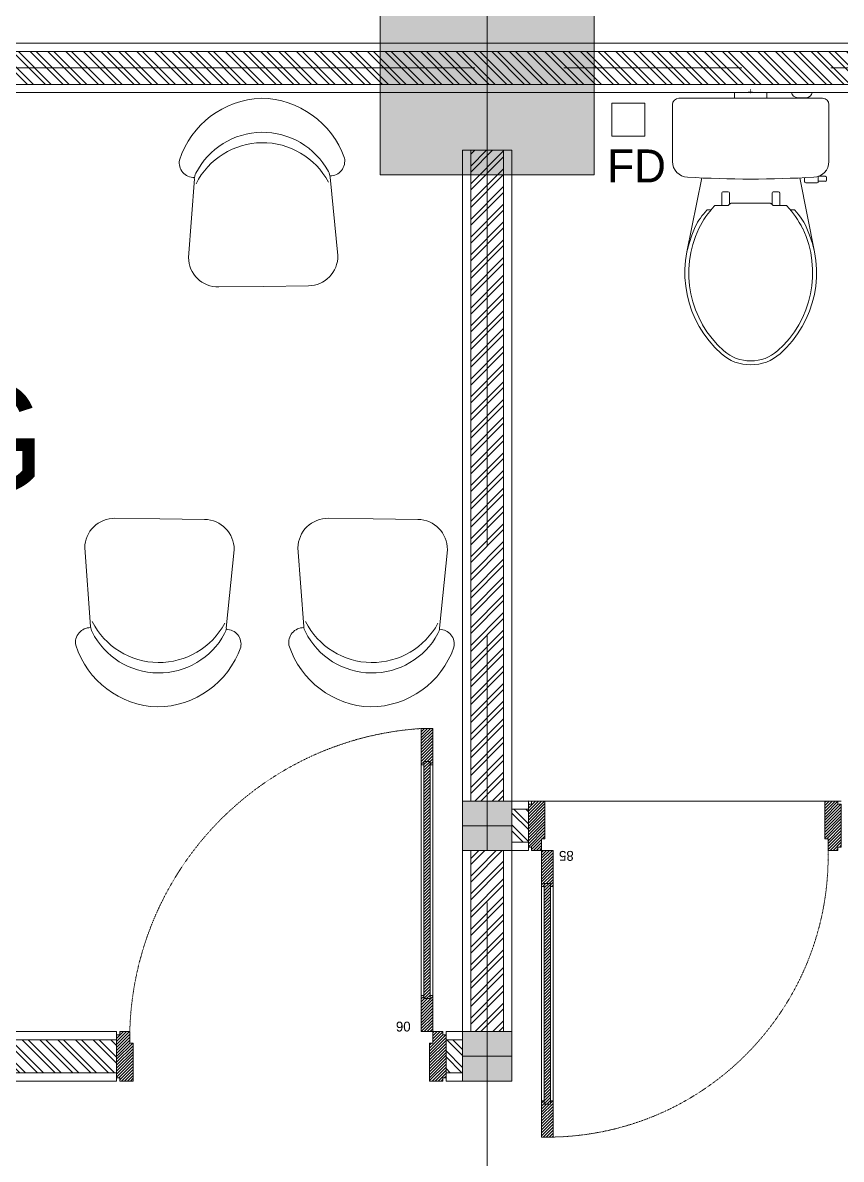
# Model space of a CAD drawing. Header units: millimetres. Extents: x -280308 to 6402717, y -14 to 2073074.
# Drawn here: x 24204 to 26689, y 753661 to 757111 of the extents above; entities that cross this region are included whole.
import ezdxf
from ezdxf.enums import TextEntityAlignment as Align

# ---------------------------------------------------------------- set-up
doc = ezdxf.new("R2010")
doc.units = ezdxf.units.MM
doc.linetypes.add('ACAD_ISO03W100', pattern=[30, 12, -18])
doc.linetypes.add('ACAD_ISO08W100', pattern=[36, 24, -3, 6, -3])
doc.layers.get('0').update_dxf_attribs({"lineweight": 0})
for name, color, linetype, lineweight in [('_Door & Window', 1, 'Continuous', 0), ('A-ALINE-1', 91, 'Continuous', 20), ('A-ALINE-3', 111, 'Continuous', 15), ('A-ALINE-6', 117, 'Continuous', 9), ('A-ANNOTATION', 144, 'Continuous', 0), ('A-Furn', 250, 'Continuous', 0), ('A-FURN-EQPM', 177, 'Continuous', 0), ('ARSIR', 251, 'Continuous', 0), ('I-FURN-EQPM', 175, 'Continuous', 0), ('Struktur', 80, 'Continuous', 20), ('Tembok', 252, 'Continuous', 13)]:
    doc.layers.add(name, color=color, linetype=linetype, lineweight=lineweight)
doc.layers.add('A-FILL-1', color=7, linetype='Continuous', lineweight=0, true_color=0x454545)
doc.layers.add('A-TEXT', color=254, linetype='Continuous')
doc.layers.add('FURNITURE', color=26, linetype='Continuous')
doc.styles.add('Annotative', font='arial.ttf', dxfattribs={"height": 1.25})
doc.styles.add('CENTURY', font='GOTHIC.TTF')
doc.styles.add('romans', font='BKANT.TTF')
doc.styles.get("Standard").update_dxf_attribs({"font": 'arial.ttf'})
pattern_1 = [(135, (51.1804, 3e-10), (-4.490128, -4.490128), [])]

# ---------------------------------------------------------------- blocks, each defined once
blk = doc.blocks.new('*U552')
at = {"layer": 'A-ANNOTATION', "linetype": 'ACAD_ISO08W100', "ltscale": 0.25}
blk.add_lwpolyline([(0, -5), (0, -90.5606)], dxfattribs=at)
at = {"layer": 'A-TEXT'}
blk.add_attdef('N', text='', height=0.9, dxfattribs=at).set_placement((0, 2.75), align=Align.MIDDLE_CENTER)
blk = doc.blocks.new('*U539')
at = {"layer": 'A-ANNOTATION', "linetype": 'ACAD_ISO08W100', "ltscale": 0.25}
blk.add_lwpolyline([(0, -7.6411), (0, -228.3482)], dxfattribs=at)
at = {"layer": 'A-TEXT'}
blk.add_attdef('N', text='', height=0.9, dxfattribs=at).set_placement((0, 2.75), align=Align.MIDDLE_CENTER)
blk = doc.blocks.new('A$Cf37525da')
at = {"color": 124, "xscale": -360.0000000000001, "yscale": 360.0000000000001, "zscale": 360.0000000000001}
for name, p, rotation in [('*U552', (-20750, -25932.8), 180), ('*U539', (4643.8, 0), 270)]:
    blk.add_blockref(name, p, dxfattribs=dict(at, rotation=rotation))
blk = doc.blocks.new('A$Ccc440957')
at = {"layer": 'FURNITURE', "color": 0, "linetype": 'ByBlock', "lineweight": -2}
for p, q in [((-44.9, 189), (-243.3, 171.7)), ((30.7, 0), (30.7, 113.4)), ((30.7, 0), (30.7, -113.4)), ((-44.9, -189), (-243.3, -171.7))]:
    blk.add_line(p, q, dxfattribs=at)
for centre, radius, start, end in [((-218.8, -5.7), 226.4, 108.7288, 178.5583), ((-284.3, 171.6), 37.8, 0, 100.971), ((-44.9, 113.4), 75.6, 0, 90), ((-170.1, 0), 189, 117.5453, 180), ((-143.7, 0), 189, 117.5453, 180), ((-240, 134.1), 37.8, 94.9782, 117.5453), ((-218.8, 5.7), 226.4, 181.4417, 251.2712), ((-170.1, 0), 189, 180, 242.4547), ((-143.7, 0), 189, 180, 242.4547), ((-44.9, -113.4), 75.6, 270, 0), ((-284.3, -171.6), 37.8, 259.029, 0), ((-240, -134.1), 37.8, 242.4547, 265.0218)]:
    blk.add_arc(centre, radius, start, end, dxfattribs=at)
blk = doc.blocks.new('greg')
at = {"layer": 'I-FURN-EQPM', "ltscale": 1000}
for p, q in [((2016835.1, 1433823.2), (2017007.7, 1433823.2)), ((2016815.6, 1433803.7), (2016815.6, 1433585.7)), ((2017057.8, 1433734.4), (2017282.2, 1433779.2)), ((2017154.9, 1433716.9), (2017154.9, 1433706.2)), ((2017099.8, 1433653.7), (2017099.8, 1433670.4)), ((2017103.1, 1433673.6), (2017141.5, 1433673.6)), ((2017141.5, 1433693.1), (2017141.5, 1433655)), ((2016798.9, 1433634.9), (2016815.6, 1433634.9)), ((2016798.9, 1433536.4), (2016798.9, 1433634.9)), ((2017103.1, 1433650.5), (2017138.2, 1433650.5)), ((2017134.9, 1433645.9), (2017134.9, 1433585.7)), ((2017135.9, 1433648.3), (2017140.5, 1433652.7)), ((2016815.6, 1433367.6), (2016815.6, 1433585.7)), ((2017134.9, 1433525.4), (2017134.9, 1433585.7)), ((2016798.9, 1433536.4), (2016815.6, 1433536.4)), ((2017099.8, 1433517.6), (2017099.8, 1433501)), ((2017103.1, 1433520.9), (2017138.2, 1433520.9)), ((2017103.1, 1433497.7), (2017141.5, 1433497.7)), ((2017135.9, 1433523.1), (2017140.5, 1433518.7)), ((2017141.5, 1433478.2), (2017141.5, 1433516.3)), ((2016798.9, 1433461.8), (2016798.9, 1433398.7)), ((2017154.9, 1433454.4), (2017154.9, 1433465.1)), ((2016814.4, 1433443.8), (2016814.4, 1433416.7)), ((2016814.4, 1433441.1), (2016815.6, 1433441.1)), ((2017057.8, 1433436.9), (2017282.2, 1433392.2)), ((2016814.4, 1433419.4), (2016815.6, 1433419.4)), ((2017057.1, 1433421.9), (2017069.3, 1433421.9)), ((2017072.5, 1433418.6), (2017072.5, 1433383.6)), ((2017052.9, 1433380.3), (2017052.9, 1433358.4)), ((2017053, 1433380.4), (2017069.3, 1433380.4)), ((2017068.1, 1433380.4), (2017068.1, 1433358.4)), ((2016835.1, 1433348.2), (2017007.7, 1433348.2)), ((2017056.2, 1433355.2), (2017064.9, 1433355.2))]:
    blk.add_line(p, q, dxfattribs=at)
for centre, radius, start, end in [((2016835.1, 1433803.7), 19.4, 90, 180), ((2017007.7, 1433775.2), 48, 2.7365, 90), ((2013801.1, 1433585.7), 3260.1, 356.6267, 3.3733), ((2017346.2, 1433458.4), 327.1, 41.4237, 115.367), ((2017346.2, 1433458.4), 315.4, 41.4237, 115.367), ((2017360.3, 1433457.1), 322.9, 117.5155, 132.4037), ((2017287.3, 1433582.7), 189.5, 115.3845, 133.926), ((2017158.1, 1433716.9), 3.24, 133.926, 180), ((2017103.1, 1433670.4), 3.24, 90, 180), ((2017144.7, 1433693.1), 3.24, 132.4037, 180), ((2017496.1, 1433588.5), 128.6, 358.7172, 42.146), ((2017103.1, 1433653.7), 3.24, 180, 270), ((2017138.2, 1433645.9), 3.24, 134.0485, 180), ((2017138.2, 1433655), 3.24, 314.0485, 0), ((2017496.1, 1433588.5), 116.9, 358.7172, 42.146), ((2017496.1, 1433582.8), 116.9, 317.854, 1.2828), ((2017496.1, 1433582.8), 128.6, 317.854, 1.2828), ((2017103.1, 1433517.6), 3.24, 90, 180), ((2017103.1, 1433501), 3.24, 180, 270), ((2017138.2, 1433525.4), 3.24, 180, 225.9515), ((2017138.2, 1433516.3), 3.24, 0, 45.9515), ((2017346.2, 1433712.9), 327.1, 244.633, 318.5763), ((2017346.2, 1433712.9), 315.4, 244.633, 318.5763), ((2016795.4, 1433443.2), 19, 1.9066, 79.3868), ((2017144.7, 1433478.2), 3.24, 180, 227.5963), ((2017360.3, 1433714.3), 322.9, 227.5963, 242.4845), ((2017158.1, 1433454.4), 3.24, 180, 226.074), ((2017287.3, 1433588.6), 189.5, 226.074, 244.6155), ((2016795.4, 1433417.4), 19, 280.6132, 358.0934), ((2017007.7, 1433396.1), 48, 270, 357.2635), ((2017069.3, 1433418.6), 3.24, 0, 90), ((2016835.1, 1433367.6), 19.4, 180, 270), ((2017056.2, 1433358.4), 3.24, 180, 270), ((2017064.9, 1433358.4), 3.24, 270, 0), ((2017069.3, 1433383.6), 3.24, 270, 0)]:
    blk.add_arc(centre, radius, start, end, dxfattribs=at)
at = {"layer": 'I-FURN-EQPM', "ltscale": 1000, "style": 'romans'}
blk.add_text('+', height=19.4, dxfattribs=at).set_placement((2016786.8, 1433577.3))
blk = doc.blocks.new('A$Ce288bb9c')
at = {"layer": 'A-Furn', "color": 0, "linetype": 'ByBlock', "lineweight": -2, "ltscale": 0.25, "yscale": 1.2, "zscale": 1.2}
for p, xscale, rotation in [((28345.6, -551.3), 1.2, 270.706902117767), ((28030.6, -1330.6), -1.2, 269.293097882233), ((28678, -1330.6), -1.2, 269.293097882233)]:
    blk.add_blockref('A$Ccc440957', p, dxfattribs=dict(at, xscale=xscale, rotation=rotation))
at = {"layer": 'Tembok', "color": 0, "linetype": 'ByBlock', "lineweight": -2, "xscale": -1.000000000000004, "rotation": 90}
blk.add_blockref('greg', (1463410.7, 2016798.9), dxfattribs=at)
blk = doc.blocks.new('A$Ccf87384a')
blk.add_wipeout([(-75, 75), (75, 75), (75, -75), (-75, -75)])
blk.add_wipeout([(-75, -75), (-75, 75), (75, 75), (75, -75)])
at = {"layer": 'A-FILL-1', "ltscale": 0.25}
h = blk.add_hatch(color=256, dxfattribs=at)
h.dxf.hatch_style = 1
h.paths.add_polyline_path([(-75, -75), (-75, 75), (75, 75), (75, -75)])
at = {"layer": 'A-ALINE-1'}
blk.add_lwpolyline([(-75, -75), (-75, 75), (75, 75), (75, -75)], close=True, dxfattribs=at)
at = {"layer": 'A-FILL-1', "ltscale": 0.25}
for p, q in [((0, 75), (0, -75)), ((-75, 0), (75, 0))]:
    blk.add_line(p, q, dxfattribs=at)
blk = doc.blocks.new('P180')
at = {"layer": 'A-Furn'}
h = blk.add_hatch(dxfattribs=at)
h.set_pattern_fill('ANSI31', color=256, scale=2, angle=450, style=0)
h.paths.add_polyline_path([(-30765.8, -2658.3), (-30755.8, -2658.3), (-30755.8, -2648.3), (-30625.8, -2648.3), (-30625.8, -2658.3), (-30615.8, -2658.3), (-30615.8, -2688.3), (-30650.8, -2688.3), (-30650.8, -2698.3), (-30765.8, -2698.3)])
h = blk.add_hatch(dxfattribs=at)
h.set_pattern_fill('ANSI31', color=256, scale=2, angle=450, style=0)
h.set_pattern_definition([(135, (51.1804, -604.547), (-4.490128, -4.490128), [])])
h.paths.add_polyline_path([(-30615.8, -3608.3), (-30505.8, -3608.3), (-30505.8, -3600.3), (-30515.8, -3600.3), (-30515.8, -3581.3), (-30505.8, -3581.3), (-30505.8, -3573.3), (-30615.8, -3573.3)])
h = blk.add_hatch(dxfattribs=at)
h.set_pattern_fill('ANSI31', color=256, scale=2, angle=450, style=0)
h.set_pattern_definition(pattern_1)
h.paths.add_polyline_path([(-29795.8, -3600.3), (-29795.8, -3581.3), (-30515.8, -3581.3), (-30515.8, -3600.3)])
h = blk.add_hatch(dxfattribs=at)
h.set_pattern_fill('ANSI31', color=256, scale=2, angle=450, style=0)
h.set_pattern_definition(pattern_1)
h.paths.add_polyline_path([(-29695.8, -3608.3), (-29805.8, -3608.3), (-29805.8, -3600.3), (-29795.8, -3600.3), (-29795.8, -3581.3), (-29805.8, -3581.3), (-29805.8, -3573.3), (-29695.8, -3573.3)])
h = blk.add_hatch(dxfattribs=at)
h.set_pattern_fill('ANSI31', color=256, scale=2, angle=450, style=0)
h.paths.add_polyline_path([(-30765.8, -3638.3), (-30755.8, -3638.3), (-30755.8, -3648.3), (-30625.8, -3648.3), (-30625.8, -3638.3), (-30615.8, -3638.3), (-30615.8, -3608.3), (-30650.8, -3608.3), (-30650.8, -3598.3), (-30765.8, -3598.3)])
at = {"layer": '_Door & Window'}
for points in [[(-30765.8, -2658.3), (-30755.8, -2658.3), (-30755.8, -2648.3), (-30625.8, -2648.3), (-30625.8, -2658.3), (-30615.8, -2658.3), (-30615.8, -2688.3), (-30650.8, -2688.3), (-30650.8, -2698.3), (-30765.8, -2698.3), (-30765.8, -2658.3)], [(-30615.8, -3608.3), (-30505.8, -3608.3), (-30505.8, -3600.3), (-30515.8, -3600.3), (-30515.8, -3581.3), (-30505.8, -3581.3), (-30505.8, -3573.3), (-30615.8, -3573.3), (-30615.8, -3608.3)], [(-29695.8, -3608.3), (-29805.8, -3608.3), (-29805.8, -3600.3), (-29795.8, -3600.3), (-29795.8, -3581.3), (-29805.8, -3581.3), (-29805.8, -3573.3), (-29695.8, -3573.3), (-29695.8, -3608.3)], [(-30765.8, -3638.3), (-30755.8, -3638.3), (-30755.8, -3648.3), (-30625.8, -3648.3), (-30625.8, -3638.3), (-30615.8, -3638.3), (-30615.8, -3608.3), (-30650.8, -3608.3), (-30650.8, -3598.3), (-30765.8, -3598.3), (-30765.8, -3638.3)]]:
    blk.add_lwpolyline(points, dxfattribs=at)
blk.add_lwpolyline([(-30615.8, -3608.3), (-30615.8, -3573.3), (-29695.8, -3573.3), (-29695.8, -3608.3)], close=True, dxfattribs=at)
at = {"layer": '_Door & Window', "linetype": 'ACAD_ISO03W100', "ltscale": 0.02}
blk.add_arc((-30640.5, -3634.6), 946.6, 3.7152, 88.5077, dxfattribs=at)
at = {"layer": 'A-Furn'}
blk.add_lwpolyline([(-29795.8, -3600.3), (-29795.8, -3581.3), (-30515.8, -3581.3), (-30515.8, -3600.3)], close=True, dxfattribs=at)
at = {"layer": 'Defpoints', "ltscale": 0.25, "insert": (-30585.6, -3496.2), "char_height": 30, "attachment_point": 1, "rotation": 270, "style": 'CENTURY'}
blk.add_mtext_dynamic_manual_height_columns('90', width=78.467, gutter_width=750, heights=[0], dxfattribs=at)
blk = doc.blocks.new('A$Ca4ca9c0b')
at = {"layer": 'A-Furn'}
h = blk.add_hatch(dxfattribs=at)
h.set_pattern_fill('ANSI31', color=256, scale=2, angle=540, style=0)
h.set_pattern_definition([(225, (109566.3125, -240668.4215), (4.49012806, -4.49012806), [])])
h.paths.add_polyline_path([(10, 1020), (10, 910), (2, 910), (2, 920), (-17, 920), (-17, 910), (-25, 910), (-25, 1020)])
h = blk.add_hatch(dxfattribs=at)
h.set_pattern_fill('ANSI31', color=256, scale=2, angle=540, style=0)
h.set_pattern_definition([(225, (109566.3125, -240568.4215), (4.49012806, -4.49012806), [])])
h.paths.add_polyline_path([(2, 920), (-17, 920), (-17, 250), (2, 250)])
h = blk.add_hatch(dxfattribs=at)
h.set_pattern_fill('ANSI31', color=256, scale=2, angle=540, style=0)
h.set_pattern_definition([(225, (110170.8596, -240618.4215), (4.49012806, -4.49012806), [])])
h.paths.add_polyline_path([(10, 150), (10, 260), (2, 260), (2, 250), (-17, 250), (-17, 260), (-25, 260), (-25, 150)])
h = blk.add_hatch(dxfattribs=at)
h.set_pattern_fill('ANSI31', color=256, scale=2, angle=540, style=0)
h.set_pattern_definition([(225, (109716.3125, -240669.602), (4.49012806, -4.49012806), [])])
h.paths.add_polyline_path([(-890, 0), (-890, 10), (-900, 10), (-900, 140), (-890, 140), (-890, 150), (-860, 150), (-860, 115), (-850, 115), (-850, 0)])
h = blk.add_hatch(dxfattribs=at)
h.set_pattern_fill('ANSI31', color=256, scale=2, angle=540, style=0)
h.set_pattern_definition([(225, (109566.3125, -240669.602), (4.49012806, -4.49012806), [])])
h.paths.add_polyline_path([(40, 0), (40, 10), (50, 10), (50, 140), (40, 140), (40, 150), (10, 150), (10, 115), (0, 115), (0, 0)])
at = {"layer": '_Door & Window'}
for points in [[(10, 1020), (10, 910), (2, 910), (2, 920), (-17, 920), (-17, 910), (-25, 910), (-25, 1020), (10, 1020)], [(10, 150), (10, 260), (2, 260), (2, 250), (-17, 250), (-17, 260), (-25, 260), (-25, 150), (10, 150)], [(-890, 0), (-890, 10), (-900, 10), (-900, 140), (-890, 140), (-890, 150), (-860, 150), (-860, 115), (-850, 115), (-850, 0), (-890, 0)], [(40, 0), (40, 10), (50, 10), (50, 140), (40, 140), (40, 150), (10, 150), (10, 115), (0, 115), (0, 0), (40, 0)]]:
    blk.add_lwpolyline(points, dxfattribs=at)
blk.add_lwpolyline([(10, 150), (-25, 150), (-25, 1020), (10, 1020)], close=True, dxfattribs=at)
at = {"layer": '_Door & Window', "linetype": 'ACAD_ISO03W100', "ltscale": 0.02}
blk.add_arc((-6.9, 167), 853.2, 91.2147, 181.1385, dxfattribs=at)
at = {"layer": 'A-Furn'}
blk.add_lwpolyline([(2, 920), (-17, 920), (-17, 250), (2, 250)], close=True, dxfattribs=at)
at = {"layer": 'Defpoints', "ltscale": 0.25, "insert": (-87.7, 181.6), "char_height": 30, "attachment_point": 1, "style": 'CENTURY'}
blk.add_mtext_dynamic_manual_height_columns('85', width=78.467, gutter_width=750, heights=[0], dxfattribs=at)
blk = doc.blocks.new('A$C7136d0a8')
at = {"layer": 'A-FILL-1', "ltscale": 0.25}
h = blk.add_hatch(dxfattribs=at)
h.set_pattern_fill('ANSI32', color=256, scale=4, angle=990)
h.set_pattern_definition([(315, (84152.79, 89170.53), (26.940768, 26.940768), []), (315, (84152.79, 89152.57), (26.940768, 26.940768), [])])
h.paths.add_polyline_path([(50115.5, -15507.6), (54618.5, -15507.7), (54618.5, -15407.7), (50115.5, -15407.6)])
h = blk.add_hatch(dxfattribs=at)
h.set_pattern_fill('ANSI32', color=256, scale=4, angle=900)
h.set_pattern_definition([(225, (156695.378, -51043.25), (26.940768, -26.940768), []), (225, (156677.417, -51043.25), (26.940768, -26.940768), [])])
h.paths.add_polyline_path([(52017.2, -18382.7), (52017.2, -15707.6), (52117.2, -15707.6), (52117.2, -18382.7)])
h = blk.add_hatch(dxfattribs=at)
h.set_pattern_fill('ANSI32', color=256, scale=4, angle=990)
h.set_pattern_definition([(315, (85852.79, 86170.53), (26.940768, 26.940768), []), (315, (85852.79, 86152.57), (26.940768, 26.940768), [])])
h.paths.add_polyline_path([(50942.2, -18507.6), (49142.2, -18507.7), (49142.2, -18407.7), (50942.2, -18407.6)])
at = {"color": 1, "ltscale": 0.25}
for points in [[(51992.2, -17832.7), (52142.2, -17832.7), (52142.2, -17682.7), (51992.2, -17682.7)], [(51992.2, -18532.7), (52142.2, -18532.7), (52142.2, -18382.7), (51992.2, -18382.7)]]:
    blk.add_lwpolyline(points, close=True, dxfattribs=at)
at = {"layer": 'A-ALINE-3', "linetype": 'Continuous'}
for points in [[(50115.5, -15507.6), (54618.5, -15507.7), (54618.5, -15407.7), (50115.5, -15407.6)], [(52017.2, -18382.7), (52017.2, -15707.6), (52117.2, -15707.6), (52117.2, -18382.7)], [(50942.2, -18507.6), (49142.2, -18507.7), (49142.2, -18407.7), (50942.2, -18407.6)]]:
    blk.add_lwpolyline(points, close=True, dxfattribs=at)
at = {"layer": 'A-ALINE-6'}
blk.add_line((53142.2, -17682.7), (52142.2, -17682.7), dxfattribs=at)
for points in [[(50115.5, -15532.6), (54618.5, -15532.7), (54618.5, -15382.7), (50115.5, -15382.6)], [(51992.2, -18382.7), (51992.2, -15707.6), (52142.2, -15707.6), (52142.2, -18382.7)], [(50942.2, -18532.6), (49142.2, -18532.7), (49142.2, -18382.7), (50942.2, -18382.6)]]:
    blk.add_lwpolyline(points, close=True, dxfattribs=at)
at = {"layer": 'A-FURN-EQPM', "linetype": 'ByBlock', "lineweight": -2, "ltscale": 0.25}
blk.add_lwpolyline([(52445.9, -15564.5), (52545.9, -15564.5), (52545.9, -15664.5), (52445.9, -15664.5)], close=True, dxfattribs=at)
at = {"rotation": 90}
blk.add_blockref('P180', (48293.9, 12233.2), dxfattribs=at)
at = {"ltscale": 0.25, "rotation": 180}
blk.add_blockref('A$Ca4ca9c0b', (52242.2, -17682.7), dxfattribs=at)
at = {"ltscale": 0.25}
for p in [(52067.2, -17757.7), (52067.2, -18457.7)]:
    blk.add_blockref('A$Ccf87384a', p, dxfattribs=at)
at = {"layer": 'A-FILL-1', "ltscale": 0.25}
h = blk.add_hatch(dxfattribs=at)
h.set_pattern_fill('ANSI32', color=256, scale=4, angle=990)
h.set_pattern_definition([(315, (88027.79, 86870.53), (26.940768, 26.940768), []), (315, (88027.79, 86852.57), (26.940768, 26.940768), [])])
h.paths.add_polyline_path([(52192.2, -17807.6), (52142.2, -17807.7), (52142.2, -17707.7), (52192.2, -17707.6)])
h = blk.add_hatch(dxfattribs=at)
h.set_pattern_fill('ANSI32', color=256, scale=4, angle=990)
h.set_pattern_definition([(315, (90536.124, 86170.53), (26.940768, 26.940768), []), (315, (90536.124, 86152.57), (26.940768, 26.940768), [])])
h.paths.add_polyline_path([(51992.2, -18507.7), (51942.2, -18507.7), (51942.2, -18407.7), (51992.2, -18407.7)])
at = {"layer": 'A-ALINE-3', "linetype": 'Continuous'}
for points in [[(52192.2, -17807.6), (52142.2, -17807.7), (52142.2, -17707.7), (52192.2, -17707.6)], [(51992.2, -18507.7), (51942.2, -18507.7), (51942.2, -18407.7), (51992.2, -18407.7)]]:
    blk.add_lwpolyline(points, close=True, dxfattribs=at)
at = {"layer": 'A-ALINE-6'}
for points in [[(52192.2, -17832.6), (52142.2, -17832.7), (52142.2, -17682.7), (52192.2, -17682.6)], [(51992.2, -18532.7), (51942.2, -18532.7), (51942.2, -18382.7), (51992.2, -18382.7)]]:
    blk.add_lwpolyline(points, close=True, dxfattribs=at)
blk = doc.blocks.new('A$Cbf319c8c')
at = {"layer": 'ARSIR', "linetype": 'ByBlock', "lineweight": -2, "ltscale": 0.25}
h = blk.add_hatch(color=256, dxfattribs=at)
h.dxf.hatch_style = 1
h.paths.add_polyline_path([(30150, 3800), (30550, 3800), (30550, 4400), (30150, 4400)])
h.paths.add_polyline_path([(30100, 1900), (30600, 1900), (30600, 2400), (30100, 2400)])
h.paths.add_polyline_path([(44850, 1900), (45350, 1900), (45350, 2400), (44850, 2400)])
h.paths.add_polyline_path([(39100, 1900), (39600, 1900), (39600, 2400), (39100, 2400)])
h.paths.add_polyline_path([(53775, 20275), (54425, 20275), (54425, 19625), (53775, 19625)])
h.paths.add_polyline_path([(53775, 25), (54425, 25), (54425, 675), (53775, 675)])
h.paths.add_polyline_path([(49775, 20275), (50425, 20275), (50425, 19625), (49775, 19625)])
h.paths.add_polyline_path([(49775, 25), (50425, 25), (50425, 675), (49775, 675)])
h.paths.add_polyline_path([(44775, 20275), (45425, 20275), (45425, 19625), (44775, 19625)])
h.paths.add_polyline_path([(44775, 25), (45425, 25), (45425, 675), (44775, 675)])
h.paths.add_polyline_path([(39025, 20275), (39675, 20275), (39675, 19625), (39025, 19625)])
h.paths.add_polyline_path([(39025, 25), (39675, 25), (39675, 675), (39025, 675)])
h.paths.add_polyline_path([(33025, 20275), (33675, 20275), (33675, 19625), (33025, 19625)])
h.paths.add_polyline_path([(33025, 25), (33675, 25), (33675, 675), (33025, 675)])
h.paths.add_polyline_path([(27025, 20275), (27675, 20275), (27675, 19625), (27025, 19625)])
h.paths.add_polyline_path([(27025, 25), (27675, 25), (27675, 675), (27025, 675)])
h.paths.add_polyline_path([(21025, 20275), (21675, 20275), (21675, 19625), (21025, 19625)])
h.paths.add_polyline_path([(21025, 25), (21675, 25), (21675, 675), (21025, 675)])
h.paths.add_polyline_path([(15025, 20275), (15675, 20275), (15675, 19625), (15025, 19625)])
h.paths.add_polyline_path([(15025, 25), (15675, 25), (15675, 675), (15025, 675)])
h.paths.add_polyline_path([(27150, 3950), (27550, 3950), (27550, 4450), (27150, 4450)])
h.paths.add_polyline_path([(4025, 19625), (4675, 19625), (4675, 20275), (4025, 20275)])
h.paths.add_polyline_path([(9025, 19625), (9675, 19625), (9675, 20275), (9025, 20275)])
h.paths.add_polyline_path([(0, 19600), (700, 19600), (700, 20300), (0, 20300)])
h.paths.add_polyline_path([(4025, 25), (4675, 25), (4675, 675), (4025, 675)])
h.paths.add_polyline_path([(9025, 25), (9675, 25), (9675, 675), (9025, 675)])
h.paths.add_polyline_path([(0, 0), (700, 0), (700, 700), (0, 700)])
h.paths.add_polyline_path([(4025, 5925), (4675, 5925), (4675, 6575), (4025, 6575)])
h.paths.add_polyline_path([(9025, 5925), (9675, 5925), (9675, 6575), (9025, 6575)])
h.paths.add_polyline_path([(53750, 13700), (54450, 13700), (54450, 14400), (53750, 14400)])
h.paths.add_polyline_path([(53750, 5900), (54450, 5900), (54450, 6600), (53750, 6600)])
h.paths.add_polyline_path([(49750, 13700), (50450, 13700), (50450, 14400), (49750, 14400)])
h.paths.add_polyline_path([(49750, 5900), (50450, 5900), (50450, 6600), (49750, 6600)])
h.paths.add_polyline_path([(44750, 13700), (45450, 13700), (45450, 14400), (44750, 14400)])
h.paths.add_polyline_path([(44750, 5900), (45450, 5900), (45450, 6600), (44750, 6600)])
h.paths.add_polyline_path([(39000, 13700), (39700, 13700), (39700, 14400), (39000, 14400)])
h.paths.add_polyline_path([(39000, 5900), (39700, 5900), (39700, 6600), (39000, 6600)])
h.paths.add_polyline_path([(33000, 13700), (33700, 13700), (33700, 14400), (33000, 14400)])
h.paths.add_polyline_path([(33000, 5900), (33700, 5900), (33700, 6600), (33000, 6600)])
h.paths.add_polyline_path([(27000, 13700), (27700, 13700), (27700, 14400), (27000, 14400)])
h.paths.add_polyline_path([(27000, 5900), (27700, 5900), (27700, 6600), (27000, 6600)])
h.paths.add_polyline_path([(21000, 13700), (21700, 13700), (21700, 14400), (21000, 14400)])
h.paths.add_polyline_path([(21000, 5900), (21700, 5900), (21700, 6600), (21000, 6600)])
h.paths.add_polyline_path([(4000, 13700), (4700, 13700), (4700, 14400), (4000, 14400)])
h.paths.add_polyline_path([(0, 13700), (700, 13700), (700, 14400), (0, 14400)])
h.paths.add_polyline_path([(0, 5900), (700, 5900), (700, 6600), (0, 6600)])
h.paths.add_polyline_path([(9000, 13700), (9700, 13700), (9700, 14400), (9000, 14400)])
h.paths.add_polyline_path([(15000, 13700), (15700, 13700), (15700, 14400), (15000, 14400)])
h.paths.add_polyline_path([(15000, 5900), (15700, 5900), (15700, 6600), (15000, 6600)])
at = {"layer": 'Struktur', "color": 0, "linetype": 'ByBlock', "lineweight": -2, "ltscale": 0.25}
blk.add_lwpolyline([(33025, 20275), (33675, 20275), (33675, 19625), (33025, 19625)], close=True, dxfattribs=at)

msp = doc.modelspace()

# ---------------------------------------------------------------- block references
at = {"ltscale": 0.25}
msp.add_blockref('A$Cf37525da', (46364.4, 756973.7), dxfattribs=at)
at = {"layer": 'A-FURN-EQPM', "ltscale": 0.25}
msp.add_blockref('A$Ce288bb9c', (-3410.6, 756898.7), dxfattribs=at)

# ---------------------------------------------------------------- texts
at = {"layer": 'A-TEXT', "ltscale": 0.25, "attachment_point": 1, "style": 'Annotative'}
for s, width, insert, char_height in [('{\\fCentury Gothic|b0|i0|c0|p34;FD}', 2019.994, (25978.8, 756726.2), 100), ('\\pxqc;{\\fCentury Gothic|b0|i0|c0|p34;\\H1.25x;POLI\\PJANTUNG\\P\\H0.8x;FFL %%P 0.000}', 3076.264, (21681.4, 756573), 267.3)]:
    msp.add_mtext_dynamic_manual_height_columns(s, width=width, gutter_width=1670.6, heights=[0], dxfattribs=dict(at, insert=insert, char_height=char_height))

# ---------------------------------------------------------------- next in the draw order: block references
at = {"ltscale": 0.25}
msp.add_blockref('A$C7136d0a8', (-26452.8, 772431.3), dxfattribs=at)

# ---------------------------------------------------------------- next in the draw order: block references
msp.add_blockref('A$Cbf319c8c', (-7735.6, 737023.7), dxfattribs=at)

doc.saveas('drawing.dxf')
